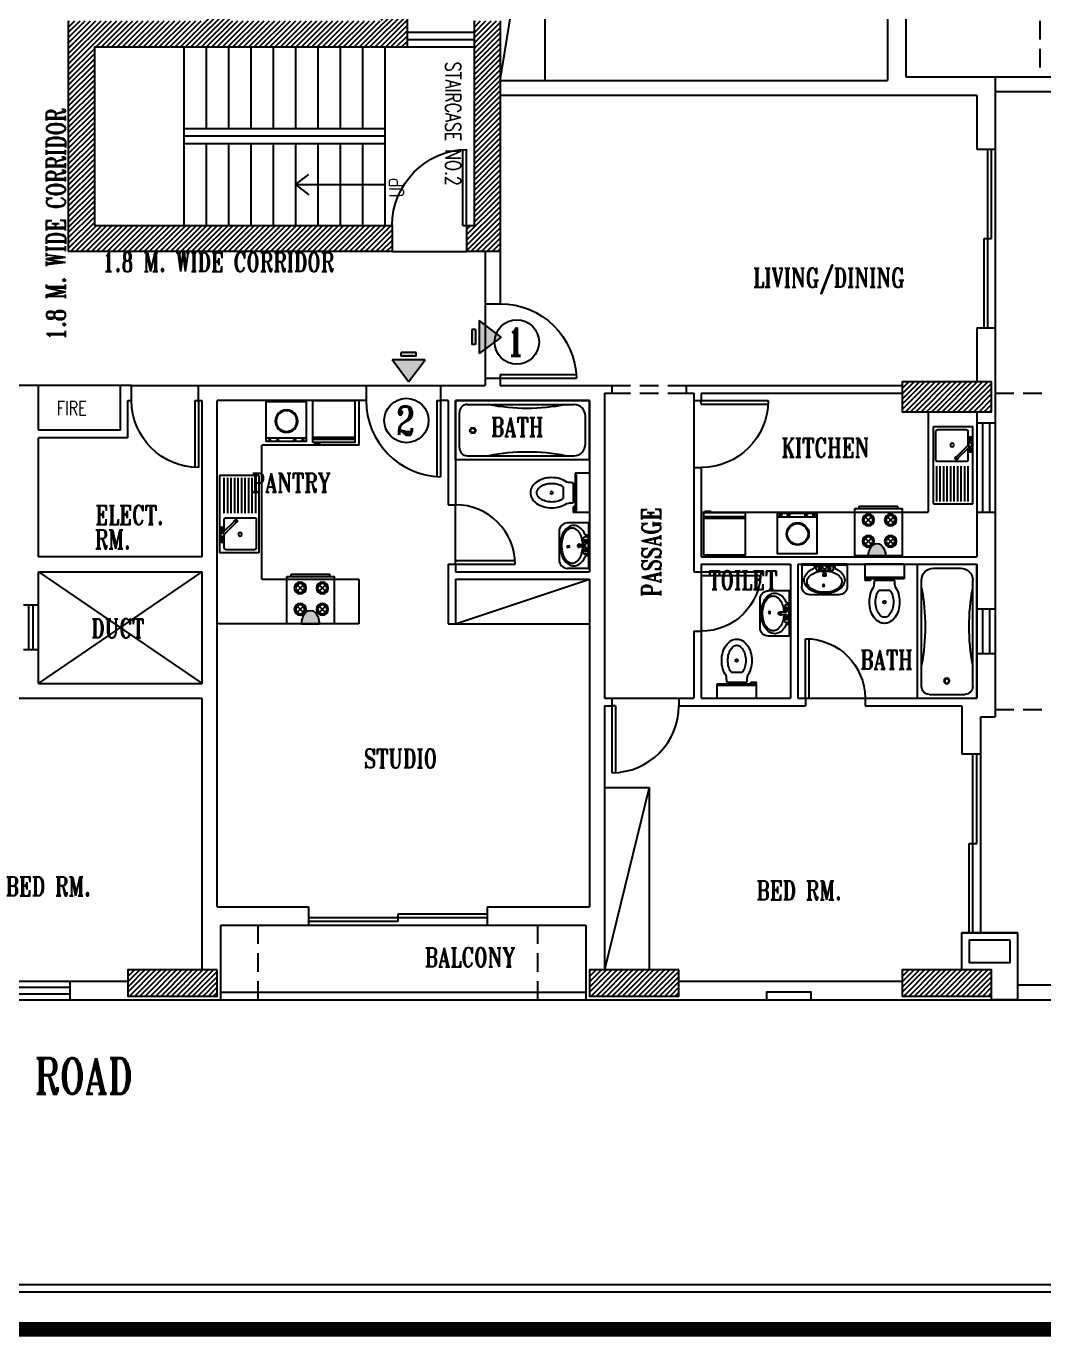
# Model space of a CAD drawing. Extents: x 5706208 to 5786773, y -2031603 to -1909573.
# Drawn here: x 5744875 to 5758540, y -2031603 to -2013996 of the extents above; entities that cross this region are included whole.
import ezdxf

# ---------------------------------------------------------------- set-up
doc = ezdxf.new("R2010")
doc.units = 0
doc.header["$LTSCALE"] = 1000
doc.header["$MEASUREMENT"] = 0
doc.linetypes.add('HIDDEN', pattern=[0.375, 0.25, -0.125])
doc.layers.get('0').update_dxf_attribs({"linetype": 'CONTINUOUS'})
for name, color, linetype in [('DOOR', 3, 'CONTINUOUS'), ('E-LIGHTING', 7, 'CONTINUOUS'), ('E-POWER', 7, 'CONTINUOUS'), ('FIXTURES', 8, 'CONTINUOUS'), ('HATCH', 254, 'CONTINUOUS'), ('STR - COLUMN', 4, 'CONTINUOUS'), ('TEXT', 2, 'CONTINUOUS'), ('WALL', 7, 'CONTINUOUS'), ('WIN', 3, 'CONTINUOUS')]:
    doc.layers.add(name, color=color, linetype=linetype)
doc.styles.add('TNR', font='romant.shx', dxfattribs={"width": 0.8})

# ---------------------------------------------------------------- blocks, each defined once
blk = doc.blocks.new('2')
at = {"layer": 'WIN'}
for p, q in [((135430, 69027), (134405, 69027)), ((135430, 69077), (134407, 69077)), ((135430, 69077), (135430, 69027))]:
    blk.add_line(p, q, dxfattribs=at)
blk.add_arc((135430, 69002), 1025, 90, 178.6024, dxfattribs=at)
blk = doc.blocks.new('4')
at = {"color": 1}
blk.add_line((137265, 121732), (138015, 121732), dxfattribs=at)
at = {"layer": 'WIN'}
for p, q in [((137215, 121732), (137265, 121732)), ((137215, 121732), (137215, 120932)), ((137265, 121732), (137265, 120934))]:
    blk.add_line(p, q, dxfattribs=at)
blk.add_arc((137215, 121732), 800, 270, 0, dxfattribs=at)
blk = doc.blocks.new('3')
at = {"layer": 'WIN'}
for p, q in [((131530, 59527), (130630, 59527)), ((131530, 59477), (131530, 59527)), ((131530, 59477), (130631, 59477))]:
    blk.add_line(p, q, dxfattribs=at)
blk.add_arc((131530, 59527), 900, 180, 270, dxfattribs=at)
blk = doc.blocks.new('TLB-A1MM-DB')
at = {"color": 3, "linetype": 'Continuous'}
blk.add_line((34670.47, 19064.04), (35356.47, 19064.04), dxfattribs=at)
at = {"color": 7, "linetype": 'Continuous', "const_width": 2}
blk.add_lwpolyline([(34664.47, 19058.04), (35465.47, 19058.04), (35465.47, 19624.46), (34664.47, 19624.46)], close=True, dxfattribs=at)
at = {"color": 3, "linetype": 'Continuous'}
blk.add_lwpolyline([(34669.47, 19063.04), (35460.47, 19063.04), (35460.47, 19619.46), (34669.47, 19619.46)], close=True, dxfattribs=at)
blk = doc.blocks.new('A$C185C11D3')
at = {"layer": 'FIXTURES'}
for p, q in [((0, 68, 50), (0, 0, 50)), ((0, 68, 50), (30, 68, 50)), ((30, 68, 50), (30, 0, 50)), ((2, 62, 50), (2, 8, 50)), ((6, 66, 50), (24, 66, 50)), ((28, 62, 50), (28, 8, 50)), ((0, 0, 50), (30, 0, 50)), ((8, 2, 50), (22, 2, 50))]:
    blk.add_line(p, q, dxfattribs=at)
for radius in [1.42, 1.1]:
    blk.add_circle((14.79, 59.22, 50), radius, dxfattribs=at)
for centre, radius, start, end in [((6, 62, 50), 4, 90, 180), ((24, 62, 50), 4, 0, 90), ((-100.79, 31.64, 50), 104.62, 349.25642, 10.74358), ((130.79, 31.64, 50), 104.62, 169.25642, 190.74358), ((8, 8, 50), 6, 180, 270), ((22, 8, 50), 6, 270, 0)]:
    blk.add_arc(centre, radius, start, end, dxfattribs=at)
blk = doc.blocks.new('LAV-S')
for p, q in [((-293, 0), (293, 0)), ((-293, 0), (-293, -284)), ((293, 0), (293, -284)), ((-293, -13), (293, -13)), ((-46, -50), (-75, -50)), ((-61, -35), (-61, -65)), ((-36, -40), (-36, -19)), ((-15, -66), (-15, -59)), ((14, -66), (14, -59)), ((36, -40), (36, -19)), ((45, -50), (75, -50)), ((60, -35), (60, -65)), ((-185, -392), (185, -392))]:
    blk.add_line(p, q)
for points in [[(-138, -55, 0.039711), (-178, -75, 0.107049), (-240, -134, 0.150029), (-261, -203, 0.150029), (-240, -272, 0.107049), (-178, -331, 0.075298), (-99, -365, 0.06206), (0, -377, 0.06206), (99, -365, 0.075298), (178, -331, 0.107049), (240, -272, 0.150029), (261, -203, 0.150029), (240, -134, 0.107049), (178, -75, 0.045264), (132, -52, 0.053604)], [(-12, -86, 0.053604), (-90, -97, 0.075298), (-159, -126, 0.107049), (-211, -175, 0.150029), (-225, -223, 0.150029), (-211, -272, 0.107049), (-159, -321, 0.075298), (-90, -350, 0.06206), (0, -361, 0.06206), (90, -350, 0.075298), (159, -321, 0.107049), (210, -272, 0.150029), (225, -223, 0.150029), (210, -175, 0.107049), (159, -126, 0.075298), (90, -97, 0.053604), (12, -86, 0.06206)], [(-138, -55), (-138, -37, -0.161372), (-129, -13)], [(-14, -79), (-96, -79, -0.414214), (-116, -59), (-116, -39, -0.414214), (-96, -19), (90, -19, -0.414214), (110, -39)], [(110, -39), (110, -59, -0.414214), (90, -79), (13, -79, -0.414214)], [(123, -13, -0.161372), (132, -37, -0.414214)], [(132, -37), (132, -52, -0.414214)]]:
    blk.add_lwpolyline(points, format="xyb")
for centre, radius in [((-61, -50), 19.1), ((-61, -50), 14.8), ((0, -136), 14.8), ((60, -50), 19.1), ((60, -50), 14.8), ((13, -273), 12.4)]:
    blk.add_circle(centre, radius)
for centre, radius, start, end in [((-37, -62), 22.2, 350.7967, 89.2835), ((-267, -84), 253, 348.1551, 4.1275), ((0, -136), 19.1, 157.9645, 22.0355), ((267, -84), 253, 175.8725, 191.8449), ((36, -62), 22.2, 90.7165, 189.2033), ((-185, -284), 108, 180, 270), ((185, -284), 108, 270, 0)]:
    blk.add_arc(centre, radius, start, end)
blk = doc.blocks.new('A$C456860CD')
at = {"layer": 'FIXTURES'}
for p, q in [((0, 0, 50), (0, 7.3, 50)), ((0, 7.3, 50), (20, 7.3, 50)), ((0, 6.73, 50), (20, 6.73, 50)), ((4.94, 8.21, 50), (15.06, 8.21, 50)), ((7.1, 13.29, 50), (12.9, 13.29, 50)), ((17.14, 8.24, 50), (20, 8.24, 50)), ((17.14, 7.67, 50), (17.14, 8.24, 50)), ((17.14, 7.67, 50), (20, 7.67, 50)), ((20, 7.67, 50), (20, 8.24, 50)), ((20, 0, 50), (20, 7.3, 50)), ((0, 0, 50), (20, 0, 50))]:
    blk.add_line(p, q, dxfattribs=at)
at = {"layer": 'FIXTURES', "elevation": 50}
for points in [[(4.58, 11.51, -0.082549), (2.96, 14.87, -0.071279), (2.35, 19.17, -0.071279), (2.96, 23.46, -0.082773), (4.59, 26.83, -0.106766), (7.22, 29.25, -0.133376), (10, 30, -0.133376), (12.78, 29.25, -0.106766), (15.41, 26.83, -0.082773), (17.04, 23.46, -0.071279), (17.65, 19.17, -0.071279), (17.04, 14.87, -0.082549), (15.42, 11.51, -0.106766)], [(7.1, 13.29, -0.082549), (5.92, 15.74, -0.071279), (5.43, 19.17, -0.071279), (5.92, 22.59, -0.082773), (7.1, 25.05, -0.106766), (8.78, 26.59, -0.133376), (10, 26.92, -0.133376), (11.22, 26.59, -0.106766), (12.9, 25.05, -0.082773), (14.08, 22.59, -0.071279), (14.57, 19.17, -0.071279), (14.08, 15.74, -0.082549), (12.9, 13.29, -0.082549)]]:
    blk.add_lwpolyline(points, format="xyb", dxfattribs=at)
at = {"layer": 'FIXTURES'}
blk.add_circle((9.97, 19.2, 50), 0.682, dxfattribs=at)
for centre, radius, start, end in [((-11.44, 8.11, 50), 16.38, 0.35698, 11.99076), ((31.44, 8.11, 50), 16.38, 168.00924, 179.64302), ((16.63, 7.82, 50), 0.527, 260.88023, 343.43698), ((18.49, 7.82, 50), 0.527, 196.56302, 279.11977)]:
    blk.add_arc(centre, radius, start, end, dxfattribs=at)
blk = doc.blocks.new('KS-S')
at = {"color": 0}
for p, q in [((56, 612), (1161, 612)), ((56, 52), (56, 612)), ((870, 563), (702, 394)), ((840, 573), (797, 573)), ((819, 552), (819, 594)), ((1006, 573), (964, 573)), ((985, 552), (985, 594)), ((1161, 52), (1161, 612)), ((593, 543), (91, 543)), ((593, 493), (91, 493)), ((593, 443), (91, 443)), ((593, 393), (91, 393)), ((658, 515), (658, 114)), ((851, 543), (686, 543)), ((891, 542), (724, 374)), ((1087, 543), (915, 543)), ((1115, 114), (1115, 515)), ((593, 343), (91, 343)), ((593, 293), (91, 293)), ((593, 243), (91, 243)), ((593, 193), (91, 193)), ((56, 52), (1161, 52)), ((593, 143), (91, 143)), ((593, 93), (91, 93)), ((686, 86), (1087, 86))]:
    blk.add_line(p, q, dxfattribs=at)
for centre, radius in [((819, 573), 26.1), ((819, 573), 21.3), ((901, 573), 32.6), ((901, 573), 26.6), ((985, 573), 26.1), ((985, 573), 21.3), ((895, 317), 26.1)]:
    blk.add_circle(centre, radius, dxfattribs=at)
for centre, radius, start, end in [((686, 515), 28, 90, 180), ((709, 380), 21.7, 89.3249, 2.0537), ((709, 380), 15.7, 119.7441, 334.7167), ((1087, 515), 28, 0, 90), ((686, 114), 28, 180, 270), ((1087, 114), 28, 270, 0)]:
    blk.add_arc(centre, radius, start, end, dxfattribs=at)
blk = doc.blocks.new('FRIDGE')
at = {"color": 0}
for p, q in [((-550, 600), (-550, 0)), ((-550, 575), (-525, 575)), ((-525, 600), (-525, 0)), ((-550, 25), (-525, 25))]:
    blk.add_line(p, q, dxfattribs=at)
blk.add_lwpolyline([(-600, 575), (-625, 575), (-625, 500), (-600, 500)], dxfattribs=at)
blk.add_lwpolyline([(-600, 600), (0, 600), (0, 0), (-600, 0)], close=True, dxfattribs=at)
blk = doc.blocks.new('WM')
at = {"layer": 'FIXTURES', "color": 0}
blk.add_line((110, 115), (681, 115), dxfattribs=at)
blk.add_lwpolyline([(681, 65), (681, 635), (110, 635), (110, 65)], close=True, dxfattribs=at)
for centre, radius in [((390, 357), 160), ((390, 357), 148), ((158, 88), 15.9), ((272, 88), 15.9), ((519, 88), 15.9), ((633, 88), 15.9)]:
    blk.add_circle(centre, radius, dxfattribs=at)
blk = doc.blocks.new('A$C556A3EF4')
at = {"layer": 'FIXTURES', "linetype": 'Continuous'}
for p, q in [((0, 21.84), (0, 2.16)), ((1.2, 21.84), (0, 21.84)), ((4.92, 19.29), (9.16, 15.05)), ((4.92, 15.05), (9.16, 19.29)), ((15.72, 19.29), (19.96, 15.05)), ((15.72, 15.05), (19.96, 19.29)), ((4.92, 8.05), (9.16, 3.8)), ((4.92, 3.8), (9.16, 8.05)), ((15.72, 8.05), (19.96, 3.8)), ((15.72, 3.8), (19.96, 8.05)), ((1.2, 2.16), (0, 2.16))]:
    blk.add_line(p, q, dxfattribs=at)
blk.add_lwpolyline([(1.2, 24), (1.2, 0), (25.2, 0), (25.2, 24)], close=True, dxfattribs=at)
for centre, radius in [((7.04, 17.17), 3), ((17.84, 17.17), 3), ((7.04, 17.17), 2.24), ((17.84, 17.17), 2.24), ((7.04, 5.93), 3), ((7.04, 5.93), 2.24), ((17.84, 5.93), 3), ((17.84, 5.93), 2.24)]:
    blk.add_circle(centre, radius, dxfattribs=at)
blk = doc.blocks.new('20A-Flux Outlet')
at = {"layer": 'E-POWER', "linetype": 'Continuous'}
h = blk.add_hatch(color=210, dxfattribs=at)
edge = h.paths.add_edge_path()
edge.add_ellipse((0, 0), major_axis=(13.2, 0), ratio=0.656577, start_angle=120, end_angle=180)
edge.add_line((-13.2, 0), (-6.6, 0))
edge.add_line((-6.6, 0), (-6.6, 7.5))
edge = h.paths.add_edge_path()
edge.add_ellipse((0, 0), major_axis=(13.2, 0), ratio=0.656577, start_angle=90, end_angle=120)
edge.add_line((-6.6, 7.5), (-6.6, 0))
edge.add_line((-6.6, 0), (0, 0))
edge.add_line((0, 0), (0, 8.7))
edge = h.paths.add_edge_path()
edge.add_line((0, 0), (-6.6, 0))
edge.add_line((-6.6, 0), (-6.6, -7.5))
edge.add_ellipse((0, 0), major_axis=(13.2, 0), ratio=0.656577, start_angle=240, end_angle=270)
edge.add_line((0, -8.7), (0, 0))
edge = h.paths.add_edge_path()
edge.add_line((-6.6, 0), (-13.2, 0))
edge.add_ellipse((0, 0), major_axis=(13.2, 0), ratio=0.656577, start_angle=180, end_angle=240)
edge.add_line((-6.6, -7.5), (-6.6, 0))
at = {"layer": 'E-POWER', "color": 210, "linetype": 'Continuous'}
blk.add_line((0, -8.7), (0, 8.7), dxfattribs=at)
at = {"layer": 'E-POWER', "color": 210, "linetype": 'Continuous', "extrusion": (0, 0, -1)}
blk.add_ellipse((0, 0), major_axis=(13.2, 0), ratio=0.656577, start_param=1.570796, end_param=4.712389, dxfattribs=at)

msp = doc.modelspace()

# ---------------------------------------------------------------- hatches: boundary and pattern name
at = {"layer": 'STR - COLUMN'}
h = msp.add_hatch(dxfattribs=at)
h.set_pattern_fill('ANSI31', color=8, scale=400)
h.set_pattern_definition([(45, (394826.04, -448413.856), (-35.35533906, 35.35533906), [])])
h.paths.add_polyline_path([(5745439.5, -2007724.8), (5745439.5, -2006074.8), (5745789.5, -2006074.8), (5745789.5, -2007374.8), (5749989.5, -2007374.8), (5749989.5, -2014274.8), (5745789.5, -2014274.8), (5745789.5, -2016674.8), (5749789.5, -2016674.8), (5749789.5, -2017024.8), (5745439.5, -2017024.8), (5745439.5, -2013924.8), (5747289.5, -2013924.8), (5747289.5, -2013524.8), (5747639.5, -2013524.8), (5747639.5, -2013924.8), (5749639.5, -2013924.8), (5749639.5, -2011924.8), (5747639.5, -2011924.8), (5747639.5, -2012324.8), (5747289.5, -2012324.8), (5747289.5, -2011324.8), (5747639.5, -2011324.8), (5747639.5, -2011724.8), (5749639.5, -2011724.8), (5749639.5, -2007724.8), (5747639.5, -2007724.8), (5747639.5, -2008124.8), (5747289.5, -2008124.8), (5747289.5, -2007724.8)])
h = msp.add_hatch(dxfattribs=at)
h.set_pattern_fill('ANSI31', color=8, scale=400)
h.set_pattern_definition([(45, (400276.04, -456263.856), (-35.35533906, 35.35533906), [])])
h.paths.add_polyline_path([(5750889.5, -2016674.8), (5750889.5, -2013924.8), (5751239.5, -2013924.8), (5751239.5, -2017024.8), (5750789.5, -2017024.8), (5750789.5, -2016674.8)])
h = msp.add_hatch(dxfattribs=at)
h.set_pattern_fill('ANSI31', color=8, scale=400)
h.set_pattern_definition([(45, (406026.04, -461113.856), (-35.35533906, 35.35533906), [])])
h.paths.add_polyline_path([(5756639.5, -2019174.8), (5756639.5, -2018774.8), (5757839.5, -2018774.8), (5757839.5, -2019174.8)])
h = msp.add_hatch(dxfattribs=at)
h.set_pattern_fill('ANSI31', color=8, scale=400)
h.set_pattern_definition([(45, (395626.04, -469013.856), (-35.35533906, 35.35533906), [])])
h.paths.add_polyline_path([(5746239.5, -2027024.8), (5746239.5, -2026674.8), (5747439.5, -2026674.8), (5747439.5, -2027024.8)])
h = msp.add_hatch(dxfattribs=at)
h.set_pattern_fill('ANSI31', color=8, scale=400)
h.set_pattern_definition([(45, (401826.04, -469013.856), (-35.35533906, 35.35533906), [])])
h.paths.add_polyline_path([(5752439.5, -2027024.8), (5752439.5, -2026674.8), (5753639.5, -2026674.8), (5753639.5, -2027024.8)])
h = msp.add_hatch(dxfattribs=at)
h.set_pattern_fill('ANSI31', color=8, scale=400)
h.set_pattern_definition([(45, (406026.04, -469013.856), (-35.35533906, 35.35533906), [])])
h.paths.add_polyline_path([(5756639.5, -2027024.8), (5756639.5, -2026674.8), (5757839.5, -2026674.8), (5757839.5, -2027024.8)])
at = {"layer": 'WIN'}
h = msp.add_hatch(color=8, dxfattribs=at)
h.paths.add_polyline_path([(5751250.6, -2018172.7), (5750958.1, -2017951.4), (5750958.1, -2018393.9)])
h.paths.add_polyline_path([(5750908.1, -2018272.7), (5750908.1, -2018072.7), (5750858.1, -2018072.7), (5750858.1, -2018272.7)])
h = msp.add_hatch(color=8, dxfattribs=at)
h.paths.add_polyline_path([(5750009.3, -2018772.3), (5750230.6, -2018479.8), (5749788.1, -2018479.8)])
h.paths.add_polyline_path([(5749909.3, -2018429.8), (5750109.3, -2018429.8), (5750109.3, -2018379.8), (5749909.3, -2018379.8)])

# ---------------------------------------------------------------- linework, layer by layer
at = {"color": 8}
for p, q in [((5746989.5, -2014274.8), (5746989.5, -2016674.8)), ((5747289.5, -2014274.8), (5747289.5, -2015374.8)), ((5747589.5, -2014274.8), (5747589.5, -2015374.8)), ((5747889.5, -2014274.8), (5747889.5, -2015374.8)), ((5748189.5, -2014274.8), (5748189.5, -2015374.8)), ((5748489.5, -2014274.8), (5748489.5, -2015374.8)), ((5748789.5, -2014274.8), (5748789.5, -2015374.8)), ((5749089.5, -2014274.8), (5749089.5, -2015374.8)), ((5749389.5, -2014274.8), (5749389.5, -2015374.8)), ((5749689.5, -2014274.8), (5749689.5, -2016674.8)), ((5757889.5, -2014674.8), (5769389.5, -2014674.8)), ((5757889.5, -2014874.8), (5769389.5, -2014874.8)), ((5749689.5, -2015374.8), (5746989.5, -2015374.8)), ((5749689.5, -2015474.8), (5746989.5, -2015474.8)), ((5749689.5, -2015574.8), (5746989.5, -2015574.8)), ((5747289.5, -2015574.8), (5747289.5, -2016674.8)), ((5747589.5, -2015574.8), (5747589.5, -2016674.8)), ((5747889.5, -2015574.8), (5747889.5, -2016674.8)), ((5748189.5, -2015574.8), (5748189.5, -2016674.8)), ((5748489.5, -2015574.8), (5748489.5, -2016674.8)), ((5748789.5, -2015574.8), (5748789.5, -2016674.8)), ((5749089.5, -2015574.8), (5749089.5, -2016674.8)), ((5749389.5, -2015574.8), (5749389.5, -2016674.8)), ((5748489.5, -2016124.8), (5748672, -2015988.8)), ((5748489.5, -2016124.8), (5748672, -2016260.7)), ((5748489.5, -2016124.8), (5749704.5, -2016124.8)), ((5751039.5, -2017724.8), (5751039.5, -2018724.8)), ((5747489.5, -2026974.8), (5752389.5, -2026974.8)), ((5758189.5, -2026874.8), (5769389.5, -2026874.8)), ((5747489.5, -2027074.8), (5752389.5, -2027074.8)), ((5758189.5, -2027074.8), (5769589.5, -2027074.8))]:
    msp.add_line(p, q, dxfattribs=at)
for centre in [(5751463.3, -2018238.9), (5749980.9, -2019293.1)]:
    msp.add_circle(centre, 298.4, dxfattribs=at)
at = {"layer": 'HATCH', "color": 41, "true_color": 0xffd4a8}
for p, q in [((5753839.5, -2019024.8), (5753839.5, -2019924.8)), ((5752739.5, -2023024.8), (5753639.5, -2023024.8))]:
    msp.add_line(p, q, dxfattribs=at)
at = {"layer": 'STR - COLUMN', "ltscale": 0.1}
for p, q in [((5749989.5, -2007374.8), (5749989.5, -2014274.8)), ((5745439.5, -2013924.8), (5745439.5, -2017024.8)), ((5750889.5, -2013924.8), (5750889.5, -2016674.8)), ((5751239.5, -2013924.8), (5751239.5, -2017024.8)), ((5745789.5, -2014274.8), (5745789.5, -2016674.8)), ((5745789.5, -2014274.8), (5749989.5, -2014274.8)), ((5745789.5, -2016674.8), (5749789.5, -2016674.8)), ((5749789.5, -2016674.8), (5749789.5, -2017024.8)), ((5750789.5, -2016674.8), (5750889.5, -2016674.8)), ((5750789.5, -2016674.8), (5750789.5, -2017024.8)), ((5749789.5, -2017024.8), (5745439.5, -2017024.8)), ((5751239.5, -2017024.8), (5750789.5, -2017024.8))]:
    msp.add_line(p, q, dxfattribs=at)
for points in [[(5757839.5, -2018774.8), (5756639.5, -2018774.8), (5756639.5, -2019174.8), (5757839.5, -2019174.8), (5757839.5, -2018774.8)], [(5747439.5, -2026674.8), (5746239.5, -2026674.8), (5746239.5, -2027024.8), (5747439.5, -2027024.8), (5747439.5, -2026674.8)], [(5753639.5, -2026674.8), (5752439.5, -2026674.8), (5752439.5, -2027024.8), (5753639.5, -2027024.8), (5753639.5, -2026674.8)], [(5757839.5, -2026674.8), (5756639.5, -2026674.8), (5756639.5, -2027024.8), (5757839.5, -2027024.8), (5757839.5, -2026674.8)]]:
    msp.add_lwpolyline(points, dxfattribs=at)
at = {"layer": 'WALL', "color": 8}
for p, q in [((5756689.5, -2009649.8), (5756689.5, -2014674.8)), ((5751239.5, -2014724.8), (5751839.5, -2011024.8)), ((5751839.5, -2011024.8), (5751839.5, -2014724.8)), ((5756439.5, -2013874.8), (5756439.5, -2014724.8)), ((5756689.5, -2014674.8), (5757889.5, -2014674.8)), ((5757889.5, -2014674.8), (5757889.5, -2019324.8)), ((5751239.5, -2014724.8), (5756439.5, -2014724.8)), ((5751239.5, -2014924.8), (5757639.5, -2014924.8)), ((5757639.5, -2014924.8), (5757639.5, -2015649.8)), ((5757639.5, -2015649.8), (5757889.5, -2015649.8)), ((5749789.5, -2017024.8), (5750789.5, -2017024.8)), ((5751039.5, -2017024.8), (5751039.5, -2017724.8)), ((5751239.5, -2017024.8), (5751239.5, -2017724.8)), ((5751039.5, -2017724.8), (5751239.5, -2017724.8)), ((5757639.5, -2018049.8), (5757639.5, -2018774.8)), ((5757639.5, -2018049.8), (5757889.5, -2018049.8)), ((5751039.5, -2018724.8), (5751239.5, -2018724.8)), ((5751039.5, -2018724.8), (5751039.5, -2018824.8)), ((5751239.5, -2018724.8), (5751239.5, -2018824.8)), ((5745039.5, -2018824.8), (5744739.5, -2018824.8)), ((5745039.5, -2019424.8), (5745039.5, -2018824.8)), ((5746139.5, -2018824.8), (5745039.5, -2018824.8)), ((5746289.5, -2018824.8), (5746139.5, -2018824.8)), ((5746139.5, -2019424.8), (5746139.5, -2018824.8)), ((5746289.5, -2019024.8), (5746289.5, -2018824.8)), ((5746289.5, -2018824.8), (5747189.5, -2018824.8)), ((5747189.5, -2019024.8), (5747189.5, -2018824.8)), ((5747189.5, -2018824.8), (5749439.5, -2018824.8)), ((5749439.5, -2018824.8), (5749439.5, -2019024.8)), ((5749439.5, -2018824.8), (5750439.5, -2018824.8)), ((5750439.5, -2018824.8), (5750439.5, -2019024.8)), ((5750439.5, -2018824.8), (5751039.5, -2018824.8)), ((5751239.5, -2018824.8), (5752739.5, -2018824.8)), ((5752639.5, -2018924.8), (5752639.5, -2023024.8)), ((5752639.5, -2018924.8), (5752739.5, -2018924.8)), ((5752739.5, -2018824.8), (5752739.5, -2018924.8)), ((5753739.5, -2018824.8), (5753739.5, -2018924.8)), ((5753739.5, -2018824.8), (5756639.5, -2018824.8)), ((5753739.5, -2018924.8), (5753839.5, -2018924.8)), ((5753839.5, -2018924.8), (5753839.5, -2019024.8)), ((5753939.5, -2018924.8), (5753939.5, -2019024.8)), ((5753939.5, -2018924.8), (5756639.5, -2018924.8)), ((5746239.5, -2019024.8), (5746289.5, -2019024.8)), ((5746239.5, -2019524.8), (5746239.5, -2019024.8)), ((5747189.5, -2019024.8), (5747239.5, -2019024.8)), ((5747239.5, -2021124.8), (5747239.5, -2019024.8)), ((5747439.5, -2025824.8), (5747439.5, -2019024.8)), ((5749439.5, -2019024.8), (5747439.5, -2019024.8)), ((5749339.5, -2019024.8), (5749339.5, -2019624.8)), ((5750539.5, -2019024.8), (5750439.5, -2019024.8)), ((5750539.5, -2019024.8), (5750539.5, -2020424.8)), ((5750639.5, -2019024.8), (5750639.5, -2020424.8)), ((5752439.5, -2019024.8), (5750639.5, -2019024.8)), ((5752439.5, -2019024.8), (5752439.5, -2021324.8)), ((5753839.5, -2019024.8), (5753939.5, -2019024.8)), ((5756989.5, -2019174.8), (5756989.5, -2020524.8)), ((5757639.5, -2019174.8), (5757639.5, -2019324.8)), ((5746139.5, -2019424.8), (5745039.5, -2019424.8)), ((5757639.5, -2019324.8), (5757889.5, -2019324.8)), ((5746239.5, -2019524.8), (5745039.5, -2019524.8)), ((5745039.5, -2021124.8), (5745039.5, -2019524.8)), ((5748039.5, -2021424.8), (5748039.5, -2019624.8)), ((5749339.5, -2019624.8), (5748039.5, -2019624.8)), ((5753839.5, -2019924.8), (5753839.5, -2021324.8)), ((5753839.5, -2019924.8), (5753939.5, -2019924.8)), ((5753939.5, -2019924.8), (5753939.5, -2021124.8)), ((5750539.5, -2020424.8), (5750639.5, -2020424.8)), ((5753939.5, -2020524.8), (5756989.5, -2020524.8)), ((5757639.5, -2020524.8), (5757639.5, -2021124.8)), ((5757639.5, -2020524.8), (5757889.5, -2020524.8)), ((5757889.5, -2020524.8), (5757889.5, -2021824.8)), ((5747239.5, -2021124.8), (5745039.5, -2021124.8)), ((5753939.5, -2021124.8), (5757639.5, -2021124.8)), ((5745039.5, -2021774.5), (5745039.5, -2021324.8)), ((5745039.5, -2021324.8), (5747239.5, -2021324.8)), ((5745039.5, -2022824.3), (5747239.5, -2021324.8)), ((5745039.5, -2021324.8), (5747239.5, -2022824.8)), ((5747239.5, -2022824.8), (5747239.5, -2021324.8)), ((5750539.5, -2021224.8), (5750539.5, -2022024.8)), ((5750539.5, -2021224.8), (5750639.5, -2021224.8)), ((5750639.5, -2021224.8), (5750639.5, -2021324.8)), ((5750639.5, -2021324.8), (5752439.5, -2021324.8)), ((5753839.5, -2021324.8), (5753939.5, -2021324.8)), ((5753939.5, -2021224.8), (5755139.5, -2021224.8)), ((5753939.5, -2021224.8), (5753939.5, -2021324.8)), ((5755139.5, -2021224.8), (5755139.5, -2023024.8)), ((5755239.5, -2021224.8), (5757639.5, -2021224.8)), ((5755239.5, -2021224.8), (5755239.5, -2023024.8)), ((5757639.5, -2021224.8), (5757639.5, -2021824.8)), ((5748039.5, -2021424.8), (5749339.5, -2021424.8)), ((5749339.5, -2021424.8), (5749339.5, -2022024.8)), ((5750639.5, -2021424.8), (5750639.5, -2022024.8)), ((5750639.5, -2021424.8), (5752439.5, -2021424.8)), ((5750639.5, -2022024.8), (5752439.5, -2021424.8)), ((5752439.5, -2021424.8), (5752439.5, -2025824.8)), ((5745039.5, -2021774.5), (5744839.5, -2021774.5)), ((5757639.5, -2021824.8), (5757889.5, -2021824.8)), ((5749339.5, -2022024.8), (5747439.5, -2022024.8)), ((5750539.5, -2022024.8), (5752439.5, -2022024.8)), ((5753839.5, -2022124.8), (5753939.5, -2022124.8)), ((5753839.5, -2022124.8), (5753839.5, -2023024.8)), ((5753939.5, -2022124.8), (5753939.5, -2023024.8)), ((5745039.5, -2022374.5), (5744839.5, -2022374.5)), ((5745039.5, -2022824.3), (5745039.5, -2022374.5)), ((5757639.5, -2022424.8), (5757639.5, -2023024.8)), ((5757639.5, -2022424.8), (5757889.5, -2022424.8)), ((5757889.5, -2022424.8), (5757889.5, -2023274.8)), ((5745039.5, -2022824.3), (5745040, -2022824.8)), ((5745040, -2022824.8), (5747239.5, -2022824.8)), ((5740839.5, -2023024.8), (5747239.5, -2023024.8)), ((5747239.5, -2026674.8), (5747239.5, -2023024.8)), ((5752639.5, -2023024.8), (5752739.5, -2023024.8)), ((5752639.5, -2023124.8), (5752739.5, -2023124.8)), ((5752639.5, -2023124.8), (5752639.5, -2026674.8)), ((5752739.5, -2023024.8), (5752739.5, -2023124.8)), ((5753639.5, -2023024.8), (5753839.5, -2023024.8)), ((5753639.5, -2023024.8), (5753639.5, -2023124.8)), ((5753639.5, -2023124.8), (5755339.5, -2023124.8)), ((5753939.5, -2023024.8), (5755139.5, -2023024.8)), ((5755239.5, -2023024.8), (5755339.5, -2023024.8)), ((5755339.5, -2023024.8), (5755339.5, -2023124.8)), ((5756139.5, -2023024.8), (5757639.5, -2023024.8)), ((5756139.5, -2023024.8), (5756139.5, -2023124.8)), ((5756139.5, -2023124.8), (5757439.5, -2023124.8)), ((5757439.5, -2023124.8), (5757439.5, -2023774.8)), ((5757689.5, -2023274.8), (5757889.5, -2023274.8)), ((5757689.5, -2023274.8), (5757689.5, -2026174.8)), ((5757689.5, -2023774.8), (5757439.5, -2023774.8)), ((5752639.5, -2024224.8), (5753239.5, -2024224.8)), ((5753239.5, -2024224.8), (5752639.5, -2026674.8)), ((5753239.5, -2024224.8), (5753239.5, -2026674.8)), ((5747439.5, -2025824.8), (5748664.5, -2025824.8)), ((5748664.5, -2025824.8), (5748664.5, -2026074.8)), ((5751064.5, -2025824.8), (5752439.5, -2025824.8)), ((5751064.5, -2025824.8), (5751064.5, -2026074.8)), ((5747489.5, -2026074.8), (5748664.5, -2026074.8)), ((5747489.5, -2027074.8), (5747489.5, -2026074.8)), ((5748664.5, -2026074.8), (5751064.5, -2026074.8)), ((5751064.5, -2026074.8), (5752389.5, -2026074.8)), ((5752389.5, -2026074.8), (5752389.5, -2027074.8)), ((5758189.5, -2026174.8), (5757439.5, -2026174.8)), ((5745464.5, -2026824.8), (5746239.5, -2026824.8)), ((5745464.5, -2027074.8), (5745464.5, -2026824.8)), ((5753639.5, -2026824.8), (5756639.5, -2026824.8)), ((5745464.5, -2027074.8), (5747489.5, -2027074.8)), ((5752389.5, -2027074.8), (5758189.5, -2027074.8))]:
    msp.add_line(p, q, dxfattribs=at)
for points in [[(5757439.5, -2026674.8), (5757439.5, -2026174.8), (5758189.5, -2026174.8), (5758189.5, -2027074.8), (5757839.5, -2027074.8), (5757839.5, -2026674.8)], [(5758089.5, -2026274.8), (5757539.5, -2026274.8), (5757539.5, -2026574.8), (5758089.5, -2026574.8)]]:
    msp.add_lwpolyline(points, close=True, dxfattribs=at)
for points in [[(5758189.5, -2026174.8), (5758189.5, -2027074.8)], [(5755414.5, -2027074.8), (5755414.5, -2026974.8), (5754814.5, -2026974.8), (5754814.5, -2027074.8)]]:
    msp.add_lwpolyline(points, dxfattribs=at)
at = {"layer": 'WIN', "color": 8, "linetype": 'HIDDEN'}
for p, q in [((5758489.5, -2010924.8), (5758489.5, -2014674.8)), ((5752739.5, -2018824.8), (5753739.5, -2018824.8)), ((5752739.5, -2018924.8), (5753739.5, -2018924.8)), ((5757889.5, -2018924.8), (5759689.5, -2018924.8)), ((5757889.5, -2023174.8), (5759489.5, -2023174.8)), ((5747989.5, -2027074.8), (5747989.5, -2026074.8)), ((5751739.5, -2026074.8), (5751739.5, -2027074.8))]:
    msp.add_line(p, q, dxfattribs=at)
at = {"layer": 'WIN', "color": 8}
for p, q in [((5749989.5, -2014074.8), (5750889.5, -2014074.8)), ((5749989.5, -2014174.8), (5750889.5, -2014174.8)), ((5749989.5, -2014274.8), (5750889.5, -2014274.8)), ((5757789.5, -2018049.8), (5757789.5, -2015649.8)), ((5757839.5, -2016849.8), (5757839.5, -2015649.8)), ((5757739.5, -2016849.8), (5757839.5, -2016849.8)), ((5757739.5, -2018049.8), (5757739.5, -2016849.8)), ((5750958.1, -2017951.4), (5750958.1, -2018393.9)), ((5751253.1, -2018172.7), (5750958.1, -2017951.4)), ((5750858.1, -2018072.7), (5750858.1, -2018272.7)), ((5750908.1, -2018072.7), (5750858.1, -2018072.7)), ((5750908.1, -2018072.7), (5750908.1, -2018272.7)), ((5751253.1, -2018172.7), (5750958.1, -2018393.9)), ((5749909.3, -2018429.8), (5749909.3, -2018379.8)), ((5750109.3, -2018379.8), (5749909.3, -2018379.8)), ((5750109.3, -2018429.8), (5750109.3, -2018379.8)), ((5750908.1, -2018272.7), (5750858.1, -2018272.7)), ((5750230.6, -2018479.8), (5749788.1, -2018479.8)), ((5750008.3, -2018774.8), (5749788.1, -2018479.8)), ((5750109.3, -2018429.8), (5749909.3, -2018429.8)), ((5750008.3, -2018774.8), (5750230.6, -2018479.8)), ((5757639.5, -2019324.8), (5757639.5, -2020524.8)), ((5757719.5, -2019324.8), (5757719.5, -2020524.8)), ((5757809.5, -2019324.8), (5757809.5, -2020524.8)), ((5757889.5, -2019324.8), (5757889.5, -2020524.8)), ((5744909.5, -2022374.5), (5744909.5, -2021774.5)), ((5744969.5, -2022374.5), (5744969.5, -2021774.5)), ((5745039.5, -2022374.5), (5745039.5, -2021774.5)), ((5757639.5, -2021824.8), (5757639.5, -2022424.8)), ((5757719.5, -2021824.8), (5757719.5, -2022424.8)), ((5757809.5, -2021824.8), (5757809.5, -2022424.8)), ((5757889.5, -2021824.8), (5757889.5, -2022424.8)), ((5757589.5, -2026174.8), (5757589.5, -2023774.8)), ((5757639.5, -2024974.8), (5757639.5, -2023774.8)), ((5757539.5, -2024974.8), (5757639.5, -2024974.8)), ((5757539.5, -2026174.8), (5757539.5, -2024974.8)), ((5749864.5, -2025924.8), (5749864.5, -2026024.8)), ((5751064.5, -2025924.8), (5749864.5, -2025924.8)), ((5751064.5, -2025974.8), (5748664.5, -2025974.8)), ((5749864.5, -2026024.8), (5748664.5, -2026024.8)), ((5743364.5, -2026824.8), (5745464.5, -2026824.8)), ((5743364.5, -2026904.8), (5745464.5, -2026904.8)), ((5743364.5, -2026994.8), (5745464.5, -2026994.8)), ((5742189.5, -2027074.8), (5745464.5, -2027074.8))]:
    msp.add_line(p, q, dxfattribs=at)

# ---------------------------------------------------------------- block references
at = {"linetype": 'Continuous', "xscale": 100.3297328334302, "yscale": 100.3297328334529, "zscale": 100.3297328334529}
msp.add_blockref('TLB-A1MM-DB', (2228430.7, -3943590.3), dxfattribs=at)
at = {"layer": 'DOOR', "xscale": -1}
for name, p, rotation in [('2', (5819816.1, -1881245.1), 90), ('3', (5687662.9, -2150554.4), 270), ('4', (5875672, -1884109.8), 90), ('4', (5618124.5, -1901292.3), 180)]:
    msp.add_blockref(name, p, dxfattribs=dict(at, rotation=rotation))
for name, p in [('2', (5886669.2, -2087751.4)), ('3', (5885469.2, -2078551.4))]:
    msp.add_blockref(name, p, dxfattribs=at)
at = {"layer": 'DOOR', "rotation": 90}
for name, p in [('2', (5819466.1, -2154454.4)), ('4', (5872372, -2158439.8)), ('3', (5812266.1, -2154654.4))]:
    msp.add_blockref(name, p, dxfattribs=at)
at = {"layer": 'E-LIGHTING', "linetype": 'Continuous', "xscale": 13.58256551297382, "yscale": 13.58256552461535, "zscale": 13.58256551297382, "rotation": 270}
for p in [(5756299.5, -2021124.8), (5748691.5, -2022024.8)]:
    msp.add_blockref('20A-Flux Outlet', p, dxfattribs=at)
at = {"layer": 'FIXTURES'}
for name, p, xscale, yscale, zscale in [('WM', (5748737.2, -2019637.2), -0.9411764702526852, 0.9411764702672372, 0.9411764702672372), ('LAV-S', (5755594.8, -2021224.8), -1.042149143118877, 1.04214914309341, 1.04214914309341), ('A$C456860CD', (5754152.5, -2023024.8, -1323.5), 26.47058823530097, 26.47058823531916, 26.47058823531916)]:
    msp.add_blockref(name, p, dxfattribs=dict(at, xscale=xscale, yscale=yscale, zscale=zscale))
for name, p, xscale, yscale, zscale, rotation in [('FRIDGE', (5749289.6, -2019024.8), 0.9411764706455868, 0.9411764706455868, 0.9411764706455868, 90), ('A$C185C11D3', (5752439.5, -2019818.9, -1323.5), 26.47058823531916, 26.47058823531916, 26.47058823531916, 90), ('KS-S', (5757011.5, -2020465.4), -0.9411764702672372, 0.9411764702672372, 0.9411764702672372, 270), ('KS-S', (5748045.7, -2019979.9), -0.9411764702672372, 0.9411764702672372, 0.9411764702672372, 90), ('A$C456860CD', (5752439.5, -2019998.5, -1323.5), -26.47058823531916, 26.47058823531916, 26.47058823531916, 90), ('FRIDGE', (5754532.9, -2021099.4), -0.9411764706455868, 0.9411764706455868, 0.9411764706455868, 90), ('A$C556A3EF4', (5756639.5, -2020443.2), -26.47058823531552, 26.47058823531552, 26.47058823531552, 90), ('LAV-S', (5752439.5, -2020974.6), 1.04214914309341, 1.04214914309341, 1.04214914309341, 270), ('WM', (5755602.5, -2020481.5), 0.9411764702526852, 0.9411764702672372, 0.9411764702672372, 180), ('A$C556A3EF4', (5749009.1, -2021357.7), -26.47058823531552, 26.47058823531552, 26.47058823531552, 90), ('A$C456860CD', (5756665.8, -2021224.8, -1323.5), 26.47058823530097, 26.47058823531916, 26.47058823531916, 180), ('A$C185C11D3', (5756845.4, -2021224.8, -1323.5), -26.47058823530097, 26.47058823531916, 26.47058823531916, 180), ('LAV-S', (5755139.5, -2021885.1), -1.04214914309341, 1.04214914309341, 1.04214914309341, 270)]:
    msp.add_blockref(name, p, dxfattribs=dict(at, xscale=xscale, yscale=yscale, zscale=zscale, rotation=rotation))

# ---------------------------------------------------------------- texts
at = {"layer": 'TEXT', "style": 'TNR', "width": 0.75}
for s, height, rotation, p in [('STAIRCASE NO.2', 206.391, 270, (5750504.3, -2014474.3)), ('1.8 M. WIDE CORRIDOR', 254.804, 90, (5745402, -2018213)), ('UP', 191.1, 90, (5749946, -2016294.7)), ('PASSAGE', 254.8, 90, (5753396.2, -2021661.1))]:
    msp.add_text(s, height=height, rotation=rotation, dxfattribs=at).set_placement(p)
for s, height, p in [('1.8 M. WIDE CORRIDOR', 254.804, (5745897.3, -2017293.2)), ('LIVING/DINING', 254.804, (5754636.6, -2017503.5)), ('1', 382.2, (5751327.3, -2018426.4)), ('FIRE', 191.1, (5745283.4, -2019222.3)), ('2', 382.2, (5749844.7, -2019487.7)), ('BATH', 254.8, (5751114.5, -2019507.6)), ('KITCHEN', 254.8, (5755015.5, -2019784.9)), ('PANTRY', 254.8, (5747902, -2020256.8)), ('ELECT.', 254.8, (5745802.4, -2020689.3)), ('RM.', 254.8, (5745794.1, -2021015.6)), ('TOILET', 254.8, (5754035.7, -2021565.4)), ('DUCT', 254.8, (5745746.7, -2022213)), ('BATH', 254.8, (5756074.6, -2022632.2)), ('STUDIO', 254.8, (5749409.4, -2023961.2)), ('BED RM.', 254.8, (5744595.9, -2025677)), ('BED RM.', 254.8, (5754679.7, -2025734.2)), ('BALCONY', 254.8, (5750226.3, -2026630.5)), ('ROAD', 477.76, (5744986.6, -2028338.9))]:
    msp.add_text(s, height=height, dxfattribs=at).set_placement(p)

doc.saveas('drawing.dxf')
